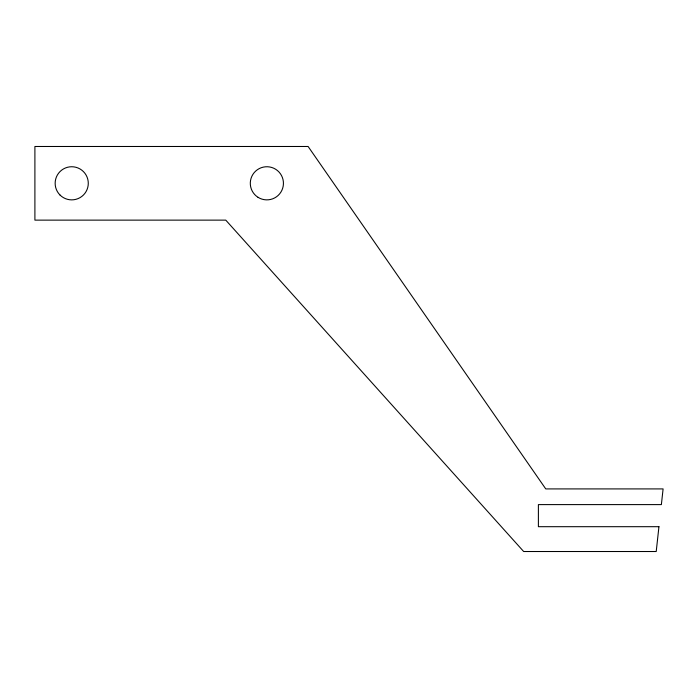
<?xml version="1.0" encoding="UTF-8"?>
<svg xmlns="http://www.w3.org/2000/svg" width="698" height="698" viewBox="0 0 698 698"><rect width="100%" height="100%" fill="white"/><g stroke="black" fill="none" stroke-linecap="round" stroke-linejoin="round"><path stroke-width="1.05" d="M658.947 526.693L656.216 551.516L523.666 551.516L225.768 220.132L34.9 220.132L34.9 146.484L308.106 146.484L545.757 488.914L663.1 488.914L661.372 504.602L538.394 504.602L538.394 526.693L658.947 526.693M60.002 195.021A16.569 16.569 0 0 0 87.721 187.596A16.569 16.569 0 0 0 67.436 167.302A16.569 16.569 0 0 0 60.002 195.021M258.024 197.316A16.569 16.569 0 0 0 283.423 183.967A16.569 16.569 0 0 0 259.159 168.637A16.569 16.569 0 0 0 258.024 197.316"/></g></svg>
